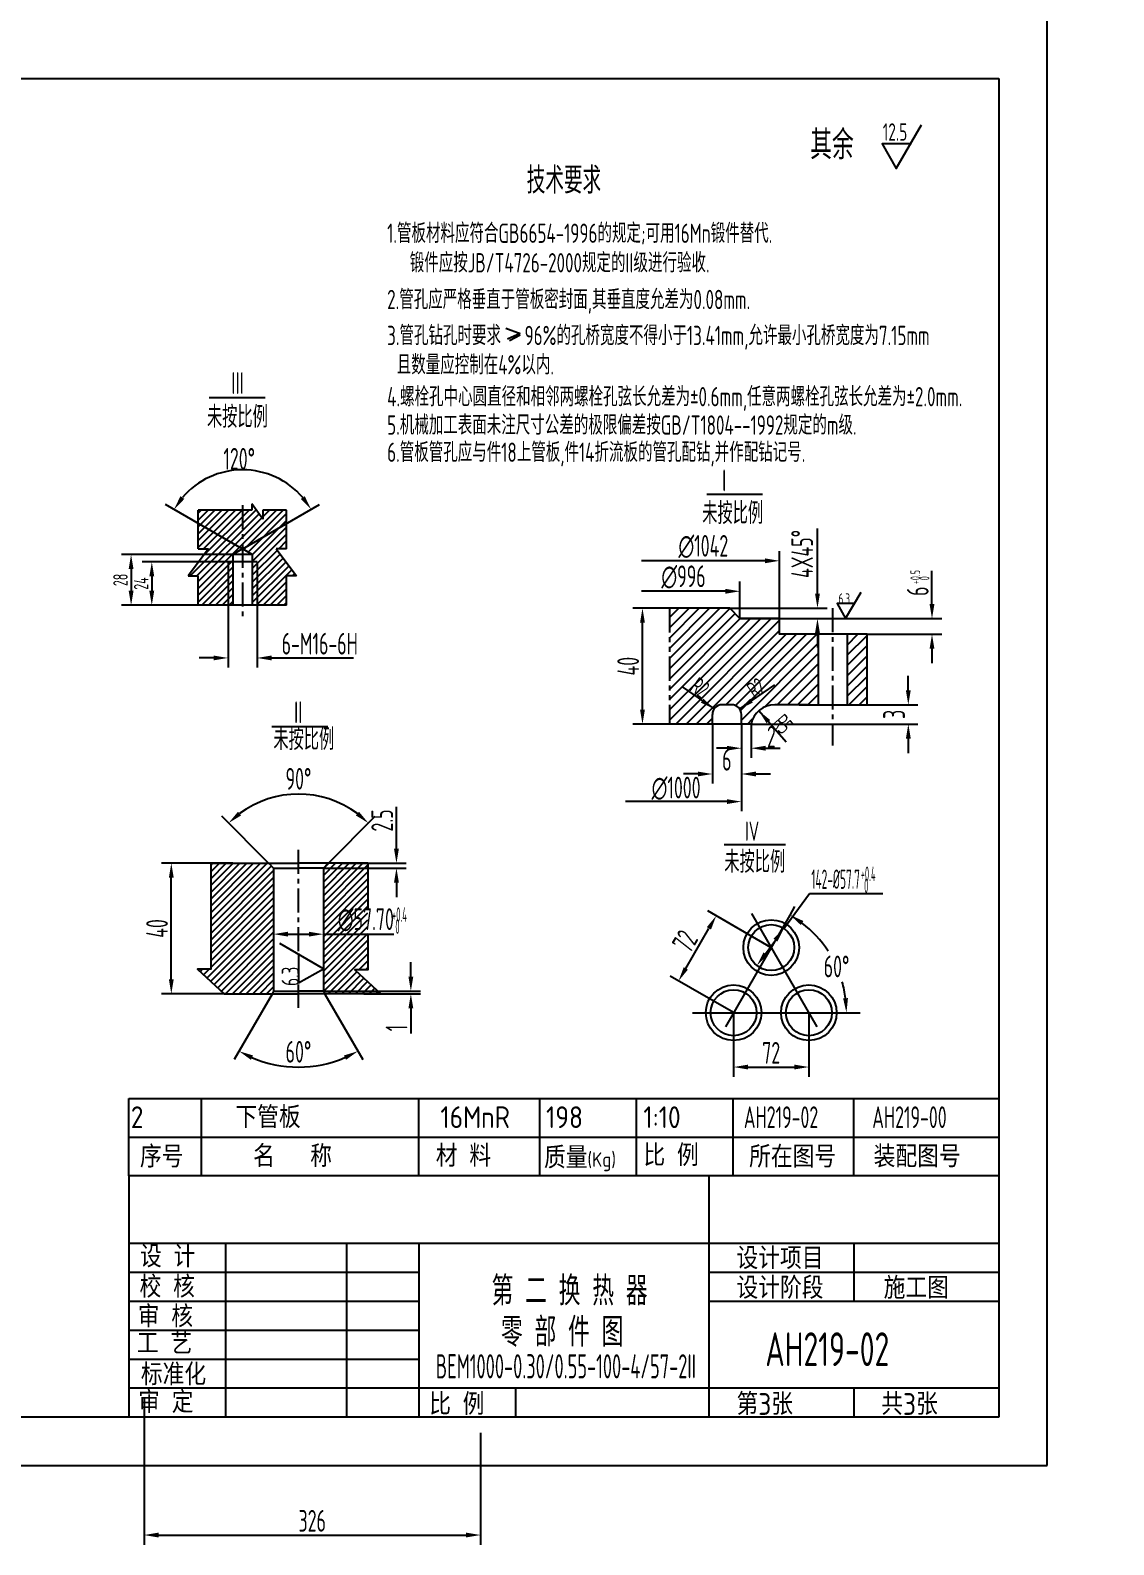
# Model space of a CAD drawing. Extents: x -1819 to 594, y -265 to 873.
# Drawn here: x -1094.9 to -870.7, y -9.8 to 303.5 of the extents above; entities that cross this region are included whole.
import ezdxf

# ---------------------------------------------------------------- set-up
doc = ezdxf.new("R2010")
doc.units = 0
doc.header["$LTSCALE"] = 2
doc.header["$MEASUREMENT"] = 0
doc.linetypes.add('CENTERX2', pattern=[4, 2.5, -0.5, 0.5, -0.5])
doc.linetypes.add('PHANTOMX2', pattern=[5, 2.5, -0.5, 0.5, -0.5, 0.5, -0.5])
doc.layers.get('0').update_dxf_attribs({"linetype": 'CONTINUOUS'})
doc.layers.get('DEFPOINTS').update_dxf_attribs({"linetype": 'CONTINUOUS'})
for name, color, linetype in [('16CEN', 6, 'CENTERX2'), ('16CON', 4, 'CONTINUOUS'), ('16CON2', 3, 'CONTINUOUS'), ('16DIM', 3, 'CONTINUOUS'), ('16TXT', 3, 'CONTINUOUS'), ('PHANTOMX2', 3, 'PHANTOMX2')]:
    doc.layers.add(name, color=color, linetype=linetype)
doc.styles.add('HZ', font='ascii.shx', dxfattribs={"width": 0.7, "bigfont": 'hztxt2.shx'})
doc.styles.add('HZ1', font='ascii.shx', dxfattribs={"width": 0.75, "bigfont": 'hztxt2.shx'})
doc.styles.get("Standard").update_dxf_attribs({"font": 'ascii.shx', "width": 0.75})
doc.dimstyles.get("Standard").update_dxf_attribs({"dimtxt": 4.5, "dimasz": 3, "dimexe": 2, "dimexo": 0.0625, "dimgap": 0.7, "dimtad": 1, "dimdec": 4, "dimzin": 0, "dimtxsty": 'HZ', "dimcen": 0.09, "dimazin": 3, "dimtfac": 1, "dimtdec": 4, "dimtofl": 0, "dimtmove": 0, "dimatfit": 3, "dimtolj": 1, "dimtzin": 0})

# ---------------------------------------------------------------- blocks, each defined once
blk = doc.blocks.new('*D123')
at = {"color": 0, "linetype": 'BYBLOCK'}
for p, q in [((-139.86, 775.01), (-139.86, 761.91)), ((-150.16, 773.93), (-150.16, 761.91)), ((-147.16, 763.91), (-142.86, 763.91)), ((-139.86, 763.91), (-125.31, 763.91))]:
    blk.add_line(p, q, dxfattribs=at)
for points in [[(-147.16, 764.41), (-147.16, 763.41), (-150.16, 763.91)], [(-142.86, 764.41), (-142.86, 763.41), (-139.86, 763.91)]]:
    blk.add_solid(points, dxfattribs=at)
at = {"layer": 'DEFPOINTS', "color": 0, "linetype": 'BYBLOCK'}
for p in [(-150.16, 774), (-139.86, 775.07), (-139.86, 763.91)]:
    blk.add_point(p, dxfattribs=at)
at = {"color": 0, "linetype": 'BYBLOCK', "insert": (-131.08, 766.86), "char_height": 4.5, "attachment_point": 5, "style": 'HZ'}
blk.add_mtext('\\A1;∅57.70', dxfattribs=at)
blk = doc.blocks.new('*D122')
at = {"color": 0, "linetype": 'BYBLOCK'}
for p, q in [((-124.74, 781.58), (-124.74, 790.28)), ((-139.88, 777.58), (-122.74, 777.58)), ((-136, 778.58), (-122.74, 778.58)), ((-124.74, 774.58), (-124.74, 771.58))]:
    blk.add_line(p, q, dxfattribs=at)
for points in [[(-125.24, 781.58), (-124.24, 781.58), (-124.74, 778.58)], [(-125.24, 774.58), (-124.24, 774.58), (-124.74, 777.58)]]:
    blk.add_solid(points, dxfattribs=at)
at = {"layer": 'DEFPOINTS', "color": 0, "linetype": 'BYBLOCK'}
for p in [(-139.94, 777.58), (-136.06, 778.58), (-124.74, 778.58)]:
    blk.add_point(p, dxfattribs=at)
at = {"color": 0, "linetype": 'BYBLOCK', "insert": (-127.69, 787.43), "char_height": 4.5, "attachment_point": 5, "rotation": 90, "style": 'HZ'}
blk.add_mtext('\\A1;2.5', dxfattribs=at)
blk = doc.blocks.new('*D121')
at = {"color": 0, "linetype": 'BYBLOCK'}
for p, q in [((-121.76, 263.5), (-121.76, 266.5)), ((-139.8, 260.5), (-119.76, 260.5)), ((-131.51, 260), (-119.76, 260)), ((-121.76, 257), (-121.76, 251.8))]:
    blk.add_line(p, q, dxfattribs=at)
for points in [[(-122.26, 263.5), (-121.26, 263.5), (-121.76, 260.5)], [(-122.26, 257), (-121.26, 257), (-121.76, 260)]]:
    blk.add_solid(points, dxfattribs=at)
at = {"layer": 'DEFPOINTS', "color": 0, "linetype": 'BYBLOCK'}
for p in [(-139.86, 260.5), (-131.57, 260), (-121.76, 260)]:
    blk.add_point(p, dxfattribs=at)
at = {"color": 0, "linetype": 'BYBLOCK', "insert": (-124.71, 252.9), "char_height": 4.5, "attachment_point": 5, "rotation": 90, "style": 'HZ'}
blk.add_mtext('\\A1;1', dxfattribs=at)
blk = doc.blocks.new('*D120')
at = {"color": 0, "linetype": 'BYBLOCK'}
for p, q in [((-151.2, 287.04), (-160.88, 296.72)), ((-138.81, 287.04), (-129.14, 296.72))]:
    blk.add_line(p, q, dxfattribs=at)
blk.add_arc((-145.01, 280.85), 20.45, 53.4137, 126.5863, dxfattribs=at)
for points in [[(-156.87, 296.89), (-157.52, 297.65), (-159.47, 295.31)], [(-132.49, 297.65), (-133.15, 296.89), (-130.55, 295.31)]]:
    blk.add_solid(points, dxfattribs=at)
at = {"layer": 'DEFPOINTS', "color": 0, "linetype": 'BYBLOCK'}
for p in [(-139.72, 300.6), (-151.16, 287), (-150.16, 286), (-139.86, 286), (-138.86, 287)]:
    blk.add_point(p, dxfattribs=at)
at = {"color": 0, "linetype": 'BYBLOCK', "insert": (-145.01, 304.47), "char_height": 4.5, "attachment_point": 5, "style": 'HZ'}
blk.add_mtext('\\A1;90°', dxfattribs=at)
blk = doc.blocks.new('*D119')
at = {"color": 0, "linetype": 'BYBLOCK'}
for p, q in [((-150.48, 259.94), (-158.31, 246.37)), ((-139.54, 259.94), (-131.7, 246.37))]:
    blk.add_line(p, q, dxfattribs=at)
blk.add_arc((-145.01, 269.42), 24.61, 246.9891, 293.0109, dxfattribs=at)
for points in [[(-154.85, 246.32), (-154.41, 247.22), (-157.31, 248.11)], [(-135.61, 247.22), (-135.17, 246.32), (-132.7, 248.11)]]:
    blk.add_solid(points, dxfattribs=at)
at = {"layer": 'DEFPOINTS', "color": 0, "linetype": 'BYBLOCK'}
for p in [(-150.16, 260.5), (-139.86, 260.5), (-150.45, 260), (-139.57, 260), (-149.28, 245.18)]:
    blk.add_point(p, dxfattribs=at)
at = {"color": 0, "linetype": 'BYBLOCK', "insert": (-145.01, 247.98), "char_height": 4.5, "attachment_point": 5, "style": 'HZ'}
blk.add_mtext('\\A1;60°', dxfattribs=at)
blk = doc.blocks.new('*D125')
at = {"color": 0, "linetype": 'BYBLOCK'}
blk.add_line((-69.23, 258.07), (-68.22, 259.81), dxfattribs=at)
for start, end in [(33.1123, 52.6346), (7.3654, 15.9246)]:
    blk.add_arc((-80.9, 237.85), 23.35, start, end, dxfattribs=at)
for points in [[(-67, 256), (-66.45, 256.83), (-69.22, 258.08)], [(-57.24, 240.88), (-58.24, 240.81), (-57.55, 237.85)]]:
    blk.add_solid(points, dxfattribs=at)
at = {"layer": 'DEFPOINTS', "color": 0, "linetype": 'BYBLOCK'}
for p in [(-69.26, 258.01), (-63.01, 252.86), (-89.43, 237.85), (-54.69, 237.85), (-82.57, 234.96)]:
    blk.add_point(p, dxfattribs=at)
at = {"color": 0, "linetype": 'BYBLOCK', "insert": (-59.6, 247.43), "char_height": 4.5, "attachment_point": 5, "style": 'HZ'}
blk.add_mtext('\\A1;60°', dxfattribs=at)
blk = doc.blocks.new('*D124')
at = {"color": 0, "linetype": 'BYBLOCK'}
for p, q in [((-73.17, 742.95), (-86.24, 750.49)), ((-90.79, 738.61), (-86, 746.9)), ((-80.95, 729.47), (-94.02, 737.01))]:
    blk.add_line(p, q, dxfattribs=at)
for points in [[(-86.44, 747.15), (-85.57, 746.65), (-84.5, 749.49)], [(-91.22, 738.86), (-90.35, 738.36), (-92.29, 736.01)]]:
    blk.add_solid(points, dxfattribs=at)
at = {"layer": 'DEFPOINTS', "color": 0, "linetype": 'BYBLOCK'}
for p in [(-84.5, 749.49), (-73.12, 742.92), (-80.9, 729.44)]:
    blk.add_point(p, dxfattribs=at)
at = {"color": 0, "linetype": 'BYBLOCK', "insert": (-90.95, 744.23), "char_height": 4.5, "attachment_point": 5, "rotation": 60, "style": 'HZ'}
blk.add_mtext('\\A1;72', dxfattribs=at)
blk = doc.blocks.new('*D126')
at = {"color": 0, "linetype": 'BYBLOCK'}
for p, q in [((-80.9, 729.38), (-80.9, 716.2)), ((-65.33, 729.38), (-65.33, 716.2)), ((-77.9, 718.2), (-68.33, 718.2))]:
    blk.add_line(p, q, dxfattribs=at)
for points in [[(-77.9, 718.7), (-77.9, 717.7), (-80.9, 718.2)], [(-68.33, 718.7), (-68.33, 717.7), (-65.33, 718.2)]]:
    blk.add_solid(points, dxfattribs=at)
at = {"layer": 'DEFPOINTS', "color": 0, "linetype": 'BYBLOCK'}
for p in [(-80.9, 729.44), (-65.33, 729.44), (-65.33, 718.2)]:
    blk.add_point(p, dxfattribs=at)
at = {"color": 0, "linetype": 'BYBLOCK', "insert": (-73.12, 721.15), "char_height": 4.5, "attachment_point": 5, "style": 'HZ'}
blk.add_mtext('\\A1;72', dxfattribs=at)
blk = doc.blocks.new('*D117')
at = {"color": 0, "linetype": 'BYBLOCK'}
for p, q in [((-75.61, 299.98), (-75.61, 287.71)), ((-69.61, 299.98), (-69.61, 287.71)), ((-78.61, 289.71), (-81.61, 289.71)), ((-66.61, 289.71), (-63.61, 289.71))]:
    blk.add_line(p, q, dxfattribs=at)
for points in [[(-78.61, 290.21), (-78.61, 289.21), (-75.61, 289.71)], [(-66.61, 290.21), (-66.61, 289.21), (-69.61, 289.71)]]:
    blk.add_solid(points, dxfattribs=at)
at = {"layer": 'DEFPOINTS', "color": 0, "linetype": 'BYBLOCK'}
for p in [(-75.61, 300.04), (-69.61, 300.04), (-75.61, 289.71)]:
    blk.add_point(p, dxfattribs=at)
at = {"color": 0, "linetype": 'BYBLOCK', "insert": (-72.61, 292.66), "char_height": 4.5, "attachment_point": 5, "style": 'HZ'}
blk.add_mtext('\\A1;6', dxfattribs=at)
blk = doc.blocks.new('*D118')
at = {"color": 0, "linetype": 'BYBLOCK'}
for p, q in [((-35.07, 798.63), (-35.07, 801.63)), ((-57.67, 795.63), (-33.07, 795.63)), ((-67.55, 791.63), (-33.07, 791.63)), ((-35.07, 788.63), (-35.07, 785.63))]:
    blk.add_line(p, q, dxfattribs=at)
for points in [[(-35.57, 798.63), (-34.57, 798.63), (-35.07, 795.63)], [(-35.57, 788.63), (-34.57, 788.63), (-35.07, 791.63)]]:
    blk.add_solid(points, dxfattribs=at)
at = {"layer": 'DEFPOINTS', "color": 0, "linetype": 'BYBLOCK'}
for p in [(-57.73, 795.63), (-35.07, 795.63), (-67.61, 791.63)]:
    blk.add_point(p, dxfattribs=at)
at = {"color": 0, "linetype": 'BYBLOCK', "insert": (-38.02, 793.63), "char_height": 4.5, "attachment_point": 5, "rotation": 90, "style": 'HZ'}
blk.add_mtext('\\A1;3', dxfattribs=at)
blk = doc.blocks.new('*D111')
at = {"color": 0, "linetype": 'BYBLOCK'}
for p, q in [((-70.65, 556.5), (-88.37, 556.5)), ((-86.37, 553.5), (-86.37, 550.5)), ((-76.29, 547.5), (-88.37, 547.5))]:
    blk.add_line(p, q, dxfattribs=at)
for points in [[(-86.87, 553.5), (-85.87, 553.5), (-86.37, 556.5)], [(-86.87, 550.5), (-85.87, 550.5), (-86.37, 547.5)]]:
    blk.add_solid(points, dxfattribs=at)
at = {"layer": 'DEFPOINTS', "color": 0, "linetype": 'BYBLOCK'}
for p in [(-70.59, 556.5), (-86.37, 547.5), (-76.22, 547.5)]:
    blk.add_point(p, dxfattribs=at)
at = {"color": 0, "linetype": 'BYBLOCK', "insert": (-88.57, 552), "char_height": 3, "attachment_point": 5, "rotation": 90, "style": 'HZ'}
blk.add_mtext('\\A1;24', dxfattribs=at)
blk = doc.blocks.new('*D110')
at = {"color": 0, "linetype": 'BYBLOCK'}
for p, q in [((-69.65, 558), (-92.65, 558)), ((-90.65, 555), (-90.65, 550.5)), ((-84.8, 547.5), (-92.65, 547.5))]:
    blk.add_line(p, q, dxfattribs=at)
for points in [[(-91.15, 555), (-90.15, 555), (-90.65, 558)], [(-91.15, 550.5), (-90.15, 550.5), (-90.65, 547.5)]]:
    blk.add_solid(points, dxfattribs=at)
at = {"layer": 'DEFPOINTS', "color": 0, "linetype": 'BYBLOCK'}
for p in [(-69.59, 558), (-90.65, 547.5), (-84.74, 547.5)]:
    blk.add_point(p, dxfattribs=at)
at = {"color": 0, "linetype": 'BYBLOCK', "insert": (-92.85, 552.75), "char_height": 3, "attachment_point": 5, "rotation": 90, "style": 'HZ'}
blk.add_mtext('\\A1;28', dxfattribs=at)
blk = doc.blocks.new('*D112')
at = {"color": 0, "linetype": 'BYBLOCK'}
for p, q in [((-185.48, 803.52), (-185.48, 790.69)), ((-179.48, 803.52), (-179.48, 790.69)), ((-188.48, 792.69), (-191.48, 792.69)), ((-176.48, 792.69), (-159.53, 792.69))]:
    blk.add_line(p, q, dxfattribs=at)
for points in [[(-188.48, 793.19), (-188.48, 792.19), (-185.48, 792.69)], [(-176.48, 793.19), (-176.48, 792.19), (-179.48, 792.69)]]:
    blk.add_solid(points, dxfattribs=at)
at = {"layer": 'DEFPOINTS', "color": 0, "linetype": 'BYBLOCK'}
for p in [(-185.48, 803.58), (-179.48, 803.58), (-179.48, 792.69)]:
    blk.add_point(p, dxfattribs=at)
at = {"color": 0, "linetype": 'BYBLOCK', "insert": (-166.51, 795.64), "char_height": 4.5, "attachment_point": 5, "style": 'HZ'}
blk.add_mtext('\\A1;6-M16-6H', dxfattribs=at)
blk = doc.blocks.new('*D162')
at = {"color": 0, "linetype": 'BYBLOCK'}
for p, q in [((158.06, 329.04), (187.06, 329.04)), ((185.06, 326.04), (185.06, 314.64)), ((174.11, 311.64), (187.06, 311.64)), ((-600.35, 184.13), (-600.35, 153.7)), ((-530.75, 176.83), (-530.75, 153.7)), ((-597.35, 155.7), (-533.75, 155.7))]:
    blk.add_line(p, q, dxfattribs=at)
for points in [[(184.56, 326.04), (185.56, 326.04), (185.06, 329.04)], [(184.56, 314.64), (185.56, 314.64), (185.06, 311.64)], [(-597.35, 156.2), (-597.35, 155.2), (-600.35, 155.7)], [(-533.75, 156.2), (-533.75, 155.2), (-530.75, 155.7)]]:
    blk.add_solid(points, dxfattribs=at)
at = {"layer": 'DEFPOINTS', "color": 0, "linetype": 'BYBLOCK'}
for p in [(157.99, 329.04), (174.05, 311.64), (185.06, 311.64), (-600.35, 184.19), (-530.75, 176.89), (-530.75, 155.7)]:
    blk.add_point(p, dxfattribs=at)
at = {"color": 0, "linetype": 'BYBLOCK', "insert": (182.11, 320.34), "char_height": 4.5, "attachment_point": 5, "rotation": 90, "style": 'HZ'}
blk.add_mtext('\\A1;172', dxfattribs=at)
at = {"color": 0, "linetype": 'BYBLOCK', "insert": (-565.55, 158.65), "char_height": 4.5, "attachment_point": 5, "style": 'HZ'}
blk.add_mtext('\\A1;326', dxfattribs=at)
blk = doc.blocks.new('*D233')
at = {"color": 0, "linetype": 'BYBLOCK'}
for p, q in [((-158.61, 778.58), (-173.32, 778.58)), ((-171.32, 754.58), (-171.32, 775.58)), ((-160.16, 751.58), (-173.32, 751.58))]:
    blk.add_line(p, q, dxfattribs=at)
for points in [[(-171.82, 775.58), (-170.82, 775.58), (-171.32, 778.58)], [(-171.82, 754.58), (-170.82, 754.58), (-171.32, 751.58)]]:
    blk.add_solid(points, dxfattribs=at)
at = {"layer": 'DEFPOINTS', "color": 0, "linetype": 'BYBLOCK'}
for p in [(-171.32, 778.58), (-158.55, 778.58), (-160.1, 751.58)]:
    blk.add_point(p, dxfattribs=at)
at = {"color": 0, "linetype": 'BYBLOCK', "insert": (-174.27, 765.08), "char_height": 4.5, "attachment_point": 5, "rotation": 90, "style": 'HZ'}
blk.add_mtext('\\A1;40', dxfattribs=at)
blk = doc.blocks.new('*D234')
at = {"color": 0, "linetype": 'BYBLOCK'}
for p, q in [((-94.22, 802.96), (-101.75, 802.96)), ((-99.75, 782), (-99.75, 799.96)), ((-94.22, 779), (-101.75, 779))]:
    blk.add_line(p, q, dxfattribs=at)
for points in [[(-100.25, 799.96), (-99.25, 799.96), (-99.75, 802.96)], [(-100.25, 782), (-99.25, 782), (-99.75, 779)]]:
    blk.add_solid(points, dxfattribs=at)
at = {"layer": 'DEFPOINTS', "color": 0, "linetype": 'BYBLOCK'}
for p in [(-99.75, 802.96), (-94.16, 802.96), (-94.16, 779)]:
    blk.add_point(p, dxfattribs=at)
at = {"color": 0, "linetype": 'BYBLOCK', "insert": (-102.7, 790.98), "char_height": 4.5, "attachment_point": 5, "rotation": 90, "style": 'HZ'}
blk.add_mtext('\\A1;40', dxfattribs=at)
blk = doc.blocks.new('*D242')
at = {"color": 0, "linetype": 'BYBLOCK'}
for p, q in [((-361.41, 846.41), (-361.41, 852.49)), ((-261.41, 846.41), (-261.41, 852.49)), ((-358.41, 850.49), (-264.41, 850.49)), ((-932.01, 186.91), (-932.01, 200.41)), ((-950.1, 183.91), (-930.01, 183.91)), ((-947.91, 181.79), (-930.01, 181.79)), ((-932.01, 178.79), (-932.01, 175.79))]:
    blk.add_line(p, q, dxfattribs=at)
for points in [[(-358.41, 850.99), (-358.41, 849.99), (-361.41, 850.49)], [(-264.41, 850.99), (-264.41, 849.99), (-261.41, 850.49)], [(-932.51, 186.91), (-931.51, 186.91), (-932.01, 183.91)], [(-932.51, 178.79), (-931.51, 178.79), (-932.01, 181.79)]]:
    blk.add_solid(points, dxfattribs=at)
at = {"layer": 'DEFPOINTS', "color": 0, "linetype": 'BYBLOCK'}
for p in [(-261.41, 850.49), (-361.41, 846.34), (-261.41, 846.34), (-950.16, 183.91), (-947.98, 181.79), (-932.01, 183.91)]:
    blk.add_point(p, dxfattribs=at)
at = {"color": 0, "linetype": 'BYBLOCK', "insert": (-311.41, 853.44), "char_height": 4.5, "attachment_point": 5, "style": 'HZ'}
blk.add_mtext('\\A1;∅996', dxfattribs=at)
at = {"color": 0, "linetype": 'BYBLOCK', "insert": (-935.18, 195.16), "char_height": 4.5, "attachment_point": 5, "rotation": 90, "style": 'HZ'}
blk.add_mtext('\\A1;4X45°', dxfattribs=at)

msp = doc.modelspace()

# ---------------------------------------------------------------- hatches: boundary and pattern name
at = {"layer": '16CON2'}
h = msp.add_hatch(dxfattribs=at)
h.set_pattern_fill('ANSI31', color=256, scale=8, style=0)
h.set_pattern_definition([(45, (-983.3525, -853.825), (-0.7071068, 0.7071068), [])])
h.paths.add_polyline_path([(-1060.14243, 204.23966), (-1060.14243, 196.23548), (-1058.01162, 196.23548), (-1062.18022, 190.61256), (-1060.14243, 190.61256), (-1060.14243, 184.53618), (-1053.94313, 184.53618), (-1053.94313, 193.53618), (-1052.94313, 193.53618), (-1052.94313, 195.03618), (-1050.94313, 196.19088), (-1050.94313, 204.23966)])
h.paths.add_polyline_path([(-1047.94313, 184.53618), (-1041.83445, 184.53618), (-1041.83445, 190.61256), (-1039.79666, 190.61256), (-1043.96526, 196.23548), (-1041.83445, 196.23548), (-1041.83445, 204.23966), (-1046.73968, 204.23966), (-1046.73968, 202.36064), (-1049.02259, 205.51568), (-1049.02259, 204.23966), (-1050.94313, 204.23966), (-1050.94313, 196.19088), (-1048.94313, 195.03618), (-1048.94313, 193.53618), (-1047.94313, 193.53618)])
h.paths.add_polyline_path([(-1048.94313, 184.53618), (-1047.94313, 184.53618), (-1047.94313, 193.53618), (-1048.94313, 193.53618)], flags=17)
h.paths.add_polyline_path([(-1053.94313, 184.53618), (-1052.94313, 184.53618), (-1052.94313, 193.53618), (-1053.94313, 193.53618)], flags=16)
h = msp.add_hatch(dxfattribs=at)
h.set_pattern_fill('ANSI31', color=256, scale=12, style=0)
h.set_pattern_definition([(45, (-868.463, -619.0473), (-1.0606602, 1.0606602), [])])
h.paths.add_polyline_path([(-962.62185, 159.95705), (-953.75987, 159.95705), (-953.75987, 161.95705, -0.414213562), (-951.75987, 163.95705), (-949.75987, 163.95705, -0.414213562), (-947.75987, 161.95705), (-947.75987, 159.95705), (-945.75987, 159.95705, -0.356393959), (-940.86089, 163.95705), (-933.9659, 163.95705), (-931.86979, 163.95705), (-931.86979, 178.54346), (-939.84564, 178.54346), (-939.84564, 181.78694), (-948.03888, 181.78694), (-950.1602, 183.90826), (-962.62185, 183.90826)])
h.paths.add_polyline_path([(-921.75867, 178.54346), (-925.86979, 178.54346), (-925.86979, 163.95705), (-921.75867, 163.95705)])
h.paths.add_polyline_path([(-947.73828, 168.4774), (-944.60604, 170.64849), (-941.61525, 166.33367), (-944.74749, 164.16258)], flags=24)
h.paths.add_polyline_path([(-956.414, 170.74835), (-953.28176, 168.57727), (-956.27255, 164.26244), (-959.40479, 166.43353)], flags=24)
h = msp.add_hatch(dxfattribs=at)
h.set_pattern_fill('ANSI31', color=256, scale=8, style=0)
h.set_pattern_definition([(45, (-943.1441, -700.9273), (-0.7071068, 0.7071068), [])])
h.paths.add_polyline_path([(-1044.52676, 130.16321), (-1045.52676, 131.16321), (-1057.53453, 131.16321), (-1057.53453, 109.24548), (-1060.2582, 109.24548), (-1054.71822, 104.16321), (-1044.81544, 104.16321), (-1044.52676, 104.66321)])
h.paths.add_polyline_path([(-1025.00186, 131.16321), (-1033.22676, 131.16321), (-1034.22676, 130.16321), (-1034.22676, 104.66321), (-1033.93809, 104.16321), (-1022.35061, 104.16321), (-1027.72552, 109.09404), (-1025.00186, 109.09404)])
h.paths.add_polyline_path([(-1031.65176, 122.8166), (-1018.47176, 122.8166), (-1018.47176, 116.0666), (-1031.65176, 116.0666)], flags=9)

# ---------------------------------------------------------------- linework, layer by layer
for p, q in [((-1279.95884, 293.51154), (-894.45884, 293.51154)), ((-894.45884, 293.51154), (-894.45884, 16.51154)), ((-894.45884, 16.51154), (-1279.95884, 16.51154))]:
    msp.add_line(p, q)
at = {"color": 3, "linetype": 'BYBLOCK'}
for p, q in [((-939.84564, 180.2277), (-939.84564, 195.74064)), ((-942.84564, 193.74064), (-968.39979, 193.74064)), ((-908.31772, 184.78694), (-908.31772, 191.68694)), ((-948.03888, 181.84944), (-948.03888, 189.43808)), ((-951.03888, 187.43808), (-968.39979, 187.43808)), ((-939.78314, 181.78694), (-906.31772, 181.78694)), ((-921.69617, 178.54346), (-906.31772, 178.54346)), ((-908.31772, 175.54346), (-908.31772, 172.54346)), ((-947.75987, 149.3354), (-947.75987, 141.91102)), ((-950.75987, 143.91102), (-971.75102, 143.91102))]:
    msp.add_line(p, q, dxfattribs=at)
for points in [[(-942.84564, 194.24064), (-942.84564, 193.24064), (-939.84564, 193.74064)], [(-951.03888, 187.93808), (-951.03888, 186.93808), (-948.03888, 187.43808)], [(-908.81772, 184.78694), (-907.81772, 184.78694), (-908.31772, 181.78694)], [(-908.81772, 175.54346), (-907.81772, 175.54346), (-908.31772, 178.54346)], [(-950.75987, 144.41102), (-950.75987, 143.41102), (-947.75987, 143.91102)]]:
    msp.add_solid(points, dxfattribs=at)
at = {"layer": '16CEN'}
for p, q in [((-1050.94313, 205.25347), (-1050.94313, 181.85488)), ((-928.86979, 183.94925), (-928.86979, 155.53025)), ((-1039.37676, 112.96244), (-1039.37676, 133.92898)), ((-1039.37676, 101.23262), (-1039.37676, 106.05221))]:
    msp.add_line(p, q, dxfattribs=at)
at = {"layer": '16CON'}
for p, q in [((-1052.94313, 195.03618), (-1052.94313, 193.53618)), ((-1048.94313, 195.03618), (-1052.94313, 195.03618)), ((-1048.94313, 195.03618), (-1048.94313, 193.53618)), ((-1047.94313, 193.53618), (-1053.94313, 193.53618)), ((-1052.94313, 193.53618), (-1052.94313, 184.53618)), ((-1048.94313, 193.53618), (-1048.94313, 184.53618)), ((-1050.94313, 184.53618), (-1060.14243, 184.53618)), ((-1041.83445, 184.53618), (-1050.94313, 184.53618)), ((-931.86979, 178.54346), (-931.86979, 163.95705)), ((-925.86979, 178.54346), (-925.86979, 163.95705)), ((-949.75987, 163.95705), (-951.75987, 163.95705)), ((-933.9659, 163.95705), (-940.86089, 163.95705)), ((-945.75987, 159.95705), (-962.62185, 159.95705)), ((-1057.53453, 131.16321), (-1039.37676, 131.16321)), ((-1044.52676, 130.16321), (-1044.52676, 104.66321)), ((-1044.52676, 130.16321), (-1039.37676, 130.16321)), ((-1025.00186, 131.16321), (-1039.37676, 131.16321)), ((-1034.22676, 130.16321), (-1039.37676, 130.16321)), ((-1034.22676, 130.16321), (-1034.22676, 104.66321)), ((-1054.71822, 104.16321), (-1039.37676, 104.16321)), ((-1044.52676, 104.66321), (-1044.81544, 104.16321)), ((-1044.52676, 104.66321), (-1039.37676, 104.66321)), ((-1034.22676, 104.66321), (-1039.37676, 104.66321)), ((-1022.35061, 104.16321), (-1039.37676, 104.16321)), ((-1034.22676, 104.66321), (-1033.93809, 104.16321))]:
    msp.add_line(p, q, dxfattribs=at)
for points in [[(-1050.94313, 196.19088), (-1052.94313, 195.03618)], [(-1048.94313, 195.03618), (-1050.94313, 196.19088)], [(-933.9659, 163.95705), (-921.75867, 163.95705), (-921.75867, 178.54346), (-939.84564, 178.54346), (-939.84564, 181.78694), (-948.03888, 181.78694), (-950.1602, 183.90826), (-962.62185, 183.90826)], [(-953.75987, 159.95705), (-953.75987, 161.95705)], [(-947.75987, 159.95705), (-947.75987, 161.95705)], [(-1044.52676, 130.16321), (-1045.52676, 131.16321)], [(-1034.22676, 130.16321), (-1033.22676, 131.16321)]]:
    msp.add_lwpolyline(points, dxfattribs=at)
for centre, radius in [((-941.57847, 113.71031), 5.75), ((-941.57847, 113.71031), 4.75), ((-949.36175, 100.22926), 5.75), ((-949.36175, 100.22926), 4.75), ((-933.79518, 100.22926), 5.75), ((-933.79518, 100.22926), 4.75)]:
    msp.add_circle(centre, radius, dxfattribs=at)
for centre, radius, start, end in [((-951.75987, 161.95705), 2, 90, 180), ((-949.75987, 161.95705), 2, 0, 90), ((-940.86089, 158.95705), 5, 90, 168.463041)]:
    msp.add_arc(centre, radius, start, end, dxfattribs=at)
at = {"layer": '16CON2'}
for p, q in [((-884.45884, 6.51154), (-884.45884, 600.51154)), ((-996.47826, 241.84769), (-993.52925, 240.76471)), ((-993.52925, 240.76471), (-996.15059, 239.63136)), ((-993.50405, 240.4373), (-995.6969, 239.25358)), ((-1057.8363, 227.55456), (-1046.28925, 227.55456)), ((-954.92818, 207.55708), (-943.38113, 207.55708)), ((-1049.02259, 204.23966), (-1060.14243, 204.23966)), ((-1060.14243, 196.23548), (-1060.14243, 204.23966)), ((-1041.83445, 204.23966), (-1046.73968, 204.23966)), ((-1041.83445, 196.23548), (-1041.83445, 204.23966)), ((-1058.01162, 196.23548), (-1062.18022, 190.61256)), ((-1060.14243, 196.23548), (-1058.01162, 196.23548)), ((-1043.96526, 196.23548), (-1039.79666, 190.61256)), ((-1041.83445, 196.23548), (-1043.96526, 196.23548)), ((-1053.94313, 193.53618), (-1053.94313, 184.53618)), ((-1047.94313, 193.53618), (-1047.94313, 184.53618)), ((-1062.18022, 190.61256), (-1060.14243, 190.61256)), ((-1060.14243, 184.53618), (-1060.14243, 190.61256)), ((-1041.83445, 184.53618), (-1041.83445, 190.61256)), ((-1039.79666, 190.61256), (-1041.83445, 190.61256)), ((-1044.85709, 159.44076), (-1033.31004, 159.44076)), ((-951.32749, 135.06484), (-938.6283, 135.06484)), ((-937.72147, 120.39083), (-951.03273, 97.33504)), ((-945.66643, 120.79088), (-932.1242, 97.33504)), ((-957.89545, 100.22926), (-923.15614, 100.22926)), ((-1725.45884, 6.51154), (-884.45884, 6.51154))]:
    msp.add_line(p, q, dxfattribs=at)
at = {"layer": '16CON2', "color": 3, "linetype": 'BYBLOCK'}
for p, q in [((-947.75987, 159.89455), (-947.75987, 152.96422)), ((-945.75987, 159.89455), (-945.75987, 152.96422)), ((-950.75987, 154.96422), (-952.90105, 154.96422)), ((-942.75987, 154.96422), (-939.75987, 154.96422))]:
    msp.add_line(p, q, dxfattribs=at)
for p in [(-947.75987, 159.95705), (-947.75987, 154.96422)]:
    msp.add_point(p, dxfattribs=at)
for points in [[(-950.75987, 155.46422), (-950.75987, 154.46422), (-947.75987, 154.96422)], [(-942.75987, 155.46422), (-942.75987, 154.46422), (-945.75987, 154.96422)]]:
    msp.add_solid(points, dxfattribs=at)
at = {"layer": '16DIM', "color": 3, "linetype": 'BYBLOCK'}
for p, q in [((-1050.99726, 196.22213), (-1066.85479, 205.37748)), ((-1050.889, 196.22213), (-1035.03147, 205.37748)), ((-960.00192, 167.66997), (-953.40362, 163.0964)), ((-940.91187, 168.08998), (-948.11613, 163.0964)), ((-938.48139, 156.23131), (-944.14909, 162.72372)), ((-1028.69571, 131.16321), (-1026.00205, 131.16321)), ((-938.94175, 117.6668), (-933.62684, 124.92942)), ((-942.78043, 112.42138), (-940.71345, 115.24583))]:
    msp.add_line(p, q, dxfattribs=at)
at = {"layer": '16DIM', "color": 3}
msp.add_line((-933.62684, 124.92942), (-918.45725, 124.92942), dxfattribs=at)
at = {"layer": '16DIM', "color": 3, "linetype": 'BYBLOCK'}
msp.add_arc((-1050.94313, 196.19088), 16.3732, 40.5128295, 139.4871705, dxfattribs=at)
for p in [(-1028.75821, 131.16321), (-1028.00205, 131.16321)]:
    msp.add_point(p, dxfattribs=at)
for points in [[(-1062.98274, 206.5386), (-1063.79932, 207.11583), (-1065.12274, 204.37748)], [(-1038.08694, 207.11583), (-1038.90352, 206.5386), (-1036.76352, 204.37748)], [(-955.58439, 165.21636), (-956.15407, 164.39449), (-953.40362, 163.0964)], [(-945.93536, 165.21636), (-945.36568, 164.39449), (-948.11613, 163.0964)], [(-941.79951, 160.79254), (-942.55284, 160.1349), (-944.14909, 162.72372)], [(-941.11694, 115.54112), (-940.30995, 114.95055), (-938.94175, 117.6668)], [(-943.18393, 112.71666), (-942.37694, 112.12609), (-944.55214, 110.00041)]]:
    msp.add_solid(points, dxfattribs=at)
at = {"layer": '16TXT'}
for p, q in [((-1074.45884, 82.51154), (-894.45884, 82.51154)), ((-1074.45884, 66.51154), (-1074.45884, 82.51154)), ((-1059.45884, 66.51154), (-1059.45884, 82.51154)), ((-1014.45884, 66.51154), (-1014.45884, 82.51154)), ((-989.45884, 66.51154), (-989.45884, 82.51154)), ((-969.45884, 66.51154), (-969.45884, 82.51154)), ((-949.45884, 66.51154), (-949.45884, 82.51154)), ((-924.45884, 66.51154), (-924.45884, 82.51154)), ((-1074.45884, 74.51154), (-894.45884, 74.51154)), ((-894.45884, 66.51154), (-1074.45884, 66.51154)), ((-1074.45884, 66.51154), (-1074.45884, 16.51154)), ((-954.45884, 66.51154), (-954.45884, 16.51154)), ((-894.45884, 52.51154), (-1074.45884, 52.51154)), ((-1054.45884, 52.51154), (-1054.45884, 16.51154)), ((-1029.45884, 52.51154), (-1029.45884, 16.51154)), ((-1014.45884, 52.51154), (-1014.45884, 16.51154)), ((-924.45884, 52.51154), (-924.45884, 40.51154)), ((-1014.45884, 46.51154), (-1074.45884, 46.51154)), ((-894.45884, 46.51154), (-954.45884, 46.51154)), ((-1014.45884, 40.51154), (-1074.45884, 40.51154)), ((-894.45884, 40.51154), (-954.45884, 40.51154)), ((-1014.45884, 34.51154), (-1074.45884, 34.51154)), ((-1014.45884, 28.51154), (-1074.45884, 28.51154)), ((-894.45884, 22.51154), (-1074.45884, 22.51154)), ((-994.45884, 22.51154), (-994.45884, 16.51154)), ((-924.45884, 22.51154), (-924.45884, 16.51154))]:
    msp.add_line(p, q, dxfattribs=at)
at = {"layer": '16TXT', "color": 3}
for points in [[(-912.58328, 280.01858), (-918.60625, 280.01858), (-915.75326, 274.88874), (-910.47954, 283.93316)], [(-924.26898, 184.88818), (-927.91016, 184.88818), (-926.18539, 181.78694), (-922.99716, 187.25474)], [(-1039.34845, 112.4657), (-1039.34845, 106.44273), (-1034.21861, 109.29572), (-1043.26304, 114.56944)]]:
    msp.add_lwpolyline(points, dxfattribs=at)
at = {"layer": '16TXT'}
for points in [[(-1057.53453, 131.35462), (-1057.53453, 109.24548), (-1060.2582, 109.24548), (-1054.71822, 104.16321)], [(-1025.00186, 131.20319), (-1025.00186, 121.64173)], [(-1025.00186, 116.34809), (-1025.00186, 109.09404), (-1027.72552, 109.09404), (-1022.35061, 104.16321)]]:
    msp.add_lwpolyline(points, dxfattribs=at)
at = {"layer": 'DEFPOINTS', "color": 0, "linetype": 'BYBLOCK'}
for p in [(-1045.34316, 211.57666), (-1052.94313, 195.03618), (-1050.94313, 196.19088), (-1050.94313, 196.19088), (-1048.94313, 195.03618), (-948.03888, 181.78694), (-939.84564, 181.78694), (-939.84564, 180.1652), (-921.75867, 178.54346), (-953.40362, 163.0964), (-948.11613, 163.0964), (-945.75987, 159.95705), (-944.14909, 162.72372), (-940.86089, 158.95705), (-947.75987, 147.62531), (-1045.52676, 131.16321), (-1044.52676, 130.16321), (-1044.52676, 130.16321), (-938.94175, 117.6668), (-938.77327, 117.54351), (-944.38366, 109.87712), (-1049.81774, 104.16321), (-1044.81544, 104.16321), (-1044.52676, 104.66321), (-1044.52676, 104.66321)]:
    msp.add_point(p, dxfattribs=at)
at = {"layer": 'DEFPOINTS', "color": 3, "linetype": 'BYBLOCK'}
msp.add_point((-908.31772, 181.78694), dxfattribs=at)
at = {"layer": 'PHANTOMX2'}
for p, q in [((-1049.02259, 205.51568), (-1049.02259, 204.23966)), ((-1046.73968, 202.36064), (-1049.02259, 205.51568)), ((-1046.73968, 204.23966), (-1046.73968, 202.36064)), ((-962.62185, 183.90826), (-962.62185, 159.95705))]:
    msp.add_line(p, q, dxfattribs=at)

# ---------------------------------------------------------------- texts
at = {"color": 3, "linetype": 'BYBLOCK', "char_height": 4.5, "attachment_point": 5, "style": 'HZ'}
for s, insert in [('\\A1;∅1042', (-955.62271, 196.69064)), ('\\A1;∅996', (-959.71933, 190.38808)), ('\\A1;∅1000', (-961.25545, 146.66406))]:
    msp.add_mtext(s, dxfattribs=dict(at, insert=insert))
at = {"color": 3, "linetype": 'BYBLOCK', "insert": (-911.26772, 186.58566), "char_height": 4.5, "attachment_point": 5, "rotation": 90, "style": 'HZ'}
msp.add_mtext('\\A1; 6', dxfattribs=at)
at = {"layer": '16CON2'}
for s, height, style, width, p in [('III', 4.5, 'HZ', 0.7, (-1053.27425, 228.26225)), ('未按比例', 4.5, 'HZ', 0.7, (-1058.30851, 221.27622)), ('I', 4.5, 'HZ', 0.7, (-951.74398, 208.11223)), ('未按比例', 4.5, 'HZ', 0.7, (-955.85381, 201.34925)), ('II', 4.5, 'HZ', 0.7, (-1040.29504, 160.14845)), ('未按比例', 4.5, 'HZ', 0.7, (-1044.57182, 154.57895)), ('IV', 4, 'HZ', 0.7, (-946.99465, 135.80241)), ('未按比例', 4.5, 'HZ', 0.7, (-951.27983, 129.18526)), ('第 二 换 热 器', 6, 'HZ1', 0.75, (-999.42192, 39.682)), ('零 部 件 图', 6, 'HZ1', 0.75, (-997.48349, 31.15353)), ('AH219-02', 7, 'HZ1', 0.75, (-942.79897, 27.10566))]:
    msp.add_text(s, height=height, dxfattribs=dict(at, style=style, width=width)).set_placement(p)
at = {"layer": '16CON2', "style": 'HZ'}
for s, height, rotation, width, p in [('+0.5', 2, 90, 0.7, (-910.77202, 188.89741)), ('0', 2, 90, 0.7, (-908.86595, 189.70808)), ('BEM1000-0.30/0.55-100-4/57-2II', 5, 0.0082005, 0.65, (-1010.9809, 24.566))]:
    msp.add_text(s, height=height, rotation=rotation, dxfattribs=dict(at, width=width)).set_placement(p)
at = {"layer": '16CON2', "color": 3, "linetype": 'BYBLOCK', "insert": (-941.55447, 157.32578), "char_height": 4.5, "attachment_point": 5, "style": 'HZ'}
msp.add_mtext('\\A1;2', dxfattribs=at)
at = {"layer": '16DIM', "color": 3, "style": 'HZ', "width": 0.7}
msp.add_text('120°', height=4.5, dxfattribs=at).set_placement((-1054.91008, 212.59673))
at = {"layer": '16DIM', "width": 0.5}
for s, height, p in [('142-%%C57.7', 4, (-933.27979, 125.86037)), ('+0.4', 3, (-923.06369, 127.46185)), ('0', 3, (-922.36998, 124.99988)), ('+0.4', 3, (-1020.0269, 119.02481)), ('0', 3, (-1019.33319, 116.56284))]:
    msp.add_text(s, height=height, dxfattribs=at).set_placement(p)
at = {"layer": '16DIM', "color": 3, "linetype": 'BYBLOCK', "char_height": 3.5, "attachment_point": 5, "style": 'HZ'}
for s, insert, rotation in [('\\A1;R2', (-956.34328, 167.5054), 325.272525), ('\\A1;R2', (-944.67676, 167.40554), 34.727475), ('\\A1;R5', (-939.15489, 159.94638), 311.120105)]:
    msp.add_mtext(s, dxfattribs=dict(at, insert=insert, rotation=rotation))
at = {"layer": '16TXT', "color": 3, "style": 'HZ'}
for s, height, width, p in [('其余', 6, 0.75, (-933.50517, 276.81243)), ('  12.5', 3.6, 0.75, (-921.43724, 280.66133)), ('技术要求', 5.5, 0.7, (-992.16639, 269.71932)), ('1.管板材料应符合GB6654-1996的规定;可用16Mn锻件替代.', 4, 0.75, (-1021.03218, 259.51746)), ('锻件应按JB/T4726-2000规定的II级进行验收.', 4, 0.75, (-1016.35654, 253.40942)), ('2.管孔应严格垂直于管板密封面,其垂直度允差为0.08mm.', 4, 0.75, (-1021.03218, 245.80851)), ('3.管孔钻孔时要求   96%的孔桥宽度不得小于13.41mm,允许最小孔桥宽度为7.15mm ', 4, 0.75, (-1021.03218, 238.36651)), (' 且数量应控制在4%以内.', 4, 0.75, (-1020.67533, 232.30474)), ('4.螺栓孔中心圆直径和相邻两螺栓孔弦长允差为%%P0.6mm,任意两螺栓孔弦长允差为%%P2.0mm.', 4, 0.75, (-1021.03218, 225.70033)), ('5.机械加工表面未注尺寸公差的极限偏差按GB/T1804--1992规定的m级.', 4, 0.75, (-1021.03218, 219.82803)), ('6.管板管孔应与件18上管板,件14折流板的管孔配钻,并作配钻记号.', 4, 0.75, (-1021.03218, 214.20442)), ('6.3', 2.176379, 0.75, (-927.66667, 184.82108))]:
    msp.add_text(s, height=height, dxfattribs=dict(at, width=width)).set_placement(p)
at = {"layer": '16TXT', "color": 3, "style": 'HZ', "width": 0.75}
msp.add_text('6.3', height=3.6, rotation=90, dxfattribs=at).set_placement((-1039.26979, 105.77768))
at = {"layer": '16TXT', "style": 'HZ'}
for s, height, p in [('2', 4.5, (-1074.06236, 76.36446)), ('下管板', 4.5, (-1052.42602, 76.36446)), ('16MnR', 4.5, (-1010.01021, 76.36446)), ('198', 4.5, (-988.15963, 76.36446)), ('1:10', 4.5, (-968.02284, 76.36446)), ('序号', 4.5, (-1072.16722, 68.19904)), ('名   称', 4.5, (-1048.76479, 68.30426)), ('材 料', 4.5, (-1010.96292, 68.36057)), ('质量', 4.5, (-988.58188, 68.0043)), ('比 例', 4.5, (-968.00625, 68.48737)), ('所在图号', 4.5, (-946.15972, 68.19489)), ('装配图号', 4.5, (-920.38572, 68.24958)), ('(Kg)', 3, (-979.59544, 68.3436)), ('设 计', 4.5, (-1072.16722, 47.54523)), ('设计项目', 4.5, (-948.76137, 47.17732)), ('校 核', 4.5, (-1072.25802, 41.28523)), ('设计阶段', 4.5, (-948.76137, 41.04542)), ('施工图', 4.5, (-918.3235, 41.04542)), ('审 核', 4.5, (-1072.6212, 35.1461)), ('工 艺', 4.5, (-1072.80279, 29.58174)), ('标准化', 4.5, (-1071.98563, 23.14029)), ('审 定', 4.5, (-1072.5304, 17.42463)), ('比 例', 4.5, (-1012.33723, 17.00839)), ('第3张', 4.5, (-948.76137, 17.00839)), ('共3张', 4.5, (-918.81443, 17.00839))]:
    msp.add_text(s, height=height, dxfattribs=at).set_placement(p)
at = {"layer": '16TXT', "style": 'HZ', "width": 0.7}
for s, p in [('AH219-02', (-947.24337, 76.36446)), ('AH219-00', (-920.67993, 76.36446))]:
    msp.add_text(s, height=4.5, dxfattribs=at).set_placement(p)

# ---------------------------------------------------------------- dimensions: what is measured, and where the dimension line sits
at = {"layer": '16CON2'}
dim = msp.add_linear_dim(base=(-932.00751, 183.90826), p1=(-947.97669, 181.78694), p2=(-950.1602, 183.90826), angle=90, text='4X45%%D', dimstyle='STANDARD', dxfattribs=at)
dim.commit()
dim.dimension.update_dxf_attribs({"geometry": '*D242', "text_midpoint": (-935.18251, 195.15826)})
for base, p1, p2, text, picture, middle, set_off in [((-1047.94313, 173.63828), (-1053.94313, 184.53618), (-1047.94313, 184.53618), '6-M16-6H', '*D112', (-1034.96813, 176.58828), (-868.46296, -619.04728)), ((-953.75987, 149.62531), (-947.75987, 159.95705), (-953.75987, 159.95705), '6', '*D117', (-950.75987, 152.57531), (-878.1476, -140.08177))]:
    dim = msp.add_linear_dim(base=base, p1=p1, p2=p2, text=text, dimstyle='STANDARD', override={"dimtxt": 4.5, "dimasz": 3, "dimexe": 2, "dimgap": 0.7, "dimtad": 1, "dimtih": 0, "dimtoh": 0, "dimtxsty": 'HZ'}, dxfattribs=at)
    dim.commit()
    dim.dimension.update_dxf_attribs({"geometry": picture, "text_midpoint": middle, "insert": set_off})
for base, p1, p2, text, picture, middle, set_off in [((-968.21037, 183.90826), (-962.62185, 159.95705), (-962.62185, 183.90826), '40', '*D234', (-971.16037, 171.93266), (-868.46296, -619.04728)), ((-913.21853, 163.95705), (-945.75987, 159.95705), (-935.87768, 163.95705), '3', '*D118', (-916.16853, 161.95705), (-878.1476, -631.66822)), ((-285.91955, 148.09973), (-312.98322, 165.49974), (-296.92921, 148.09973), '172', '*D162', (-288.86955, 156.79973), (-470.97639, -163.54515)), ((-1065.69137, 131.16321), (-1054.46404, 104.16321), (-1052.91989, 131.16321), '40', '*D233', (-1068.64137, 117.66321), (-894.36831, -647.42178))]:
    dim = msp.add_linear_dim(base=base, p1=p1, p2=p2, angle=90, text=text, dimstyle='STANDARD', dxfattribs=at)
    dim.commit()
    dim.dimension.update_dxf_attribs({"geometry": picture, "text_midpoint": middle, "insert": set_off})
for p2, distance, picture, middle in [((-941.57847, 113.71031), 13.1497, '*D124', (-959.41286, 115.01964)), ((-933.79518, 100.22926), -11.24245, '*D126', (-941.57847, 91.93682))]:
    dim = msp.add_aligned_dim(p1=(-949.36175, 100.22926), p2=p2, distance=distance, text='72', dimstyle='STANDARD', dxfattribs=at)
    dim.commit()
    dim.dimension.update_dxf_attribs({"geometry": picture, "text_midpoint": middle, "insert": (-868.46296, -629.20962)})
dim = msp.add_angular_dim_2l(base=(-931.47207, 115.24049), line1=((-937.72147, 120.39083), (-951.03273, 97.33504)), line2=((-957.89545, 100.22926), (-923.15614, 100.22926)), text='60%%D', dimstyle='STANDARD', override={"dimtih": 1, "dimtoh": 1}, dxfattribs=at)
dim.commit()
dim.dimension.update_dxf_attribs({"geometry": '*D125', "text_midpoint": (-928.06496, 109.81175), "dimtype": 162, "insert": (-868.46296, -137.62317)})
at = {"layer": '16DIM'}
for base, p1, p2, angle, text, override, picture, middle, set_off in [((-1074.00533, 184.53618), (-1052.94313, 195.03618), (-1068.09175, 184.53618), 270, '28', {"dimtxt": 3, "dimasz": 3, "dimexe": 2, "dimgap": 0.7, "dimtad": 1, "dimtih": 0, "dimtoh": 0, "dimtxsty": 'HZ'}, '*D110', (-1076.20533, 189.78618), (-983.35251, -362.96415)), ((-1069.72294, 184.53618), (-1053.94313, 193.53618), (-1059.57674, 184.53618), 270, '24', {"dimtxt": 3, "dimasz": 3, "dimexe": 2, "dimgap": 0.7, "dimtad": 1, "dimtih": 0, "dimtoh": 0, "dimtxsty": 'HZ'}, '*D111', (-1071.92294, 189.03618), (-983.35251, -362.96415)), ((-1019.10664, 131.16321), (-1034.30773, 130.16321), (-1030.42836, 131.16321), 90, '2.5', {"dimtxt": 4.5, "dimasz": 3, "dimexe": 2, "dimgap": 0.7, "dimtad": 1, "dimtih": 0, "dimtoh": 0, "dimtxsty": 'HZ'}, '*D122', (-1022.05664, 140.01321), (-894.36831, -647.42178)), ((-1016.12613, 104.16321), (-1034.22676, 104.66321), (-1025.94101, 104.16321), 90, '1', {"dimtxt": 4.5, "dimasz": 3, "dimexe": 2, "dimgap": 0.7, "dimtad": 1, "dimtih": 0, "dimtoh": 0, "dimtxsty": 'HZ'}, '*D121', (-1019.07613, 97.06321), (-894.36831, -155.83534))]:
    dim = msp.add_linear_dim(base=base, p1=p1, p2=p2, angle=angle, text=text, dimstyle='STANDARD', override=override, dxfattribs=at)
    dim.commit()
    dim.dimension.update_dxf_attribs({"geometry": picture, "text_midpoint": middle, "insert": set_off})
for base, line1, line2, text, picture, middle in [((-1034.08447, 144.76431), ((-1034.22676, 130.16321), (-1033.22676, 131.16321)), ((-1044.52676, 130.16321), (-1045.52676, 131.16321)), '90%%D', '*D120', (-1039.37676, 148.63605)), ((-1043.65005, 89.34823), ((-1034.22676, 104.66321), (-1033.93809, 104.16321)), ((-1044.52676, 104.66321), (-1044.81544, 104.16321)), '60%%D', '*D119', (-1039.37676, 92.14936))]:
    dim = msp.add_angular_dim_2l(base=base, line1=line1, line2=line2, text=text, dimstyle='STANDARD', override={"dimtxt": 4.5, "dimasz": 3, "dimexe": 2, "dimgap": 0.7, "dimtad": 1, "dimtih": 0, "dimtoh": 0, "dimtxsty": 'HZ'}, dxfattribs=at)
    dim.commit()
    dim.dimension.update_dxf_attribs({"geometry": picture, "text_midpoint": middle, "insert": (-894.36831, -155.83534)})
dim = msp.add_linear_dim(base=(-1034.22676, 116.4916), p1=(-1044.52676, 126.57376), p2=(-1034.22676, 127.65153), text='%%C57.70', dimstyle='STANDARD', override={"dimtxt": 4.5, "dimasz": 3, "dimexe": 2, "dimgap": 0.7, "dimtad": 1, "dimtih": 0, "dimtoh": 0, "dimtxsty": 'HZ'}, dxfattribs=at)
dim.commit()
dim.dimension.update_dxf_attribs({"geometry": '*D123', "text_midpoint": (-1025.45176, 119.4416), "insert": (-894.36831, -647.42178)})

doc.saveas('drawing.dxf')
